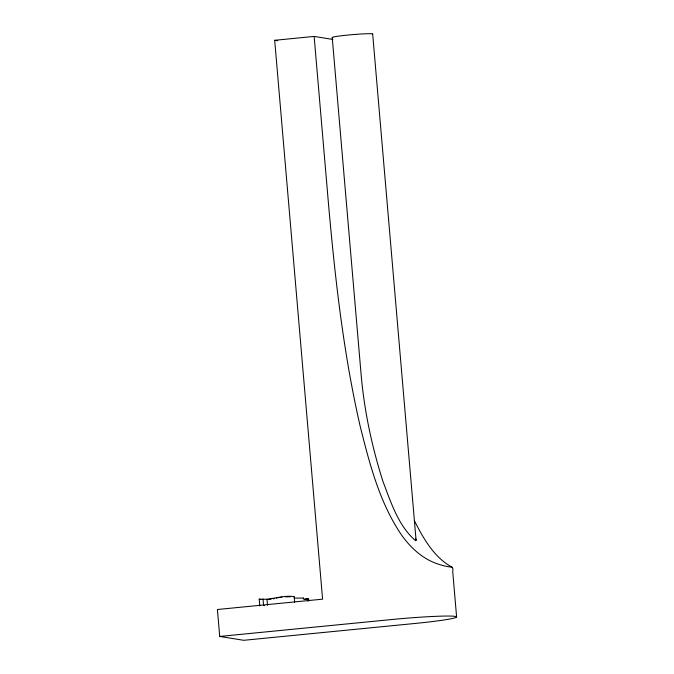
<?xml version="1.0" encoding="UTF-8"?>
<svg xmlns="http://www.w3.org/2000/svg" width="674" height="674" viewBox="0 0 674 674"><rect width="100%" height="100%" fill="white"/><g stroke="black" fill="none" stroke-linecap="round" stroke-linejoin="round"><path stroke-width="1.01" d="M372.671 34.003L416.077 540.262L415.631 540.725C398.233 525.846 390.92 502.189 382.958 481.455C371.821 446.424 364.128 410.154 361.028 373.497L332.231 37.533M304.185 599.565L307.074 598.992M259.768 605.875L259.195 599.135C270.619 600.45 283.004 594.797 294.007 596.625A8.703 0.489 -4.9 0 1 293.51 596.768M303.174 598.234L303.586 598.023L294.892 598.124M276.424 598.108L277.528 597.83M456.593 616.862L452.717 571.459C453.737 567.609 451.85 566.834 448.716 566.809C444.217 565.966 439.785 564.787 435.505 563.152C421.368 557.786 409.994 546.993 401.401 534.785C379.327 502.248 369.478 463.358 360.042 425.707C343.454 353.075 335.155 278.868 328.567 204.753L314.135 36.421L274.689 40.305L322.593 599.169L217.407 609.507L219.716 636.441L243.761 640.3L414.687 623.492A54.147 3.025 -4.9 0 0 455.262 616.398A54.147 3.025 -4.9 0 0 390.65 619.633L219.716 636.441M273.307 598.832L274.149 598.672M279.129 597.509L281.867 597.164M271.032 599.178L267.805 599.565M303.772 599.102L308.616 598.815L308.759 600.492M285.372 596.844L290.275 596.785M314.135 36.421L332.872 39.437M274.689 40.305L277.688 40.785M259.195 599.135L261.209 599.464M264.579 605.656L263.576 605.496L262.995 598.765M452.372 567.34C434.056 557.617 423.398 538.4 414.325 520.589M415.698 538.745L416.077 540.262M307.892 598.697L308.102 601.225M294.142 596.507L294.639 602.27M266.997 599.405L267.502 605.294M332.729 37.71A20.304 1.137 -4.9 0 1 351.845 34.686A20.304 1.137 -4.9 0 1 372.41 34.248"/></g></svg>
